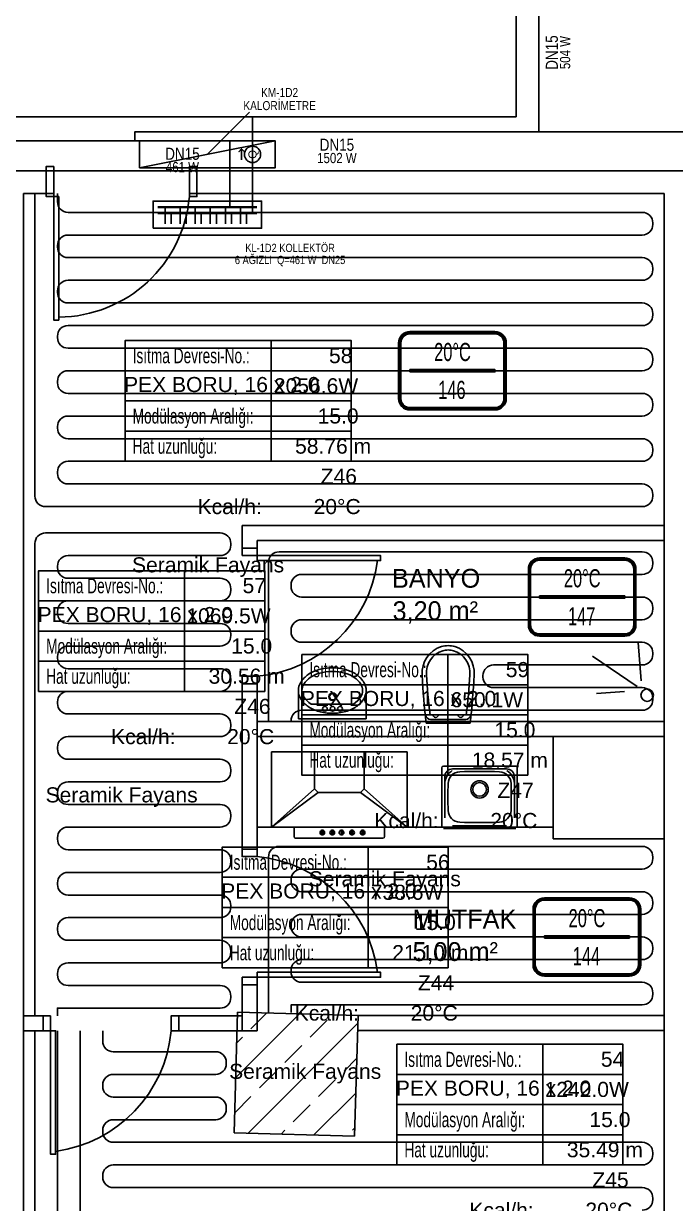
# Model space of a CAD drawing. Header units: centimetres. Extents: x 247996 to 315152, y -468471 to -440326.
# Drawn here: x 285826 to 286259, y -444915 to -444133 of the extents above; entities that cross this region are included whole.
import ezdxf
from ezdxf.enums import TextEntityAlignment as Align

# ---------------------------------------------------------------- set-up
doc = ezdxf.new("R2010")
doc.units = ezdxf.units.CM
doc.linetypes.add('ISITMA DONUS HATTI', pattern=[1.66, 1.57, -0.02, -0.07])
for name, color, linetype in [('SCOTT-MKDU0', 50, 'CONTINUOUS'), ('SCOTT-MTY-ISIKAYBIMAHAL', 2, 'CONTINUOUS'), ('SCOTT-MTY-KALORIMETRE', 6, 'Continuous'), ('SCOTT-MTY-KOLLETÖR', 7, 'CONTINUOUS'), ('SCOTT-MTY-PEX-BORU', 1, 'CONTINUOUS'), ('SCOTT-MTY-RADYATÖR', 2, 'CONTINUOUS'), ('SCOTT-MTY-SAYAC', 3, 'Continuous'), ('SCOTT-MTY-VANA', 1, 'Continuous')]:
    doc.layers.add(name, color=color, linetype=linetype)
for name, color, linetype, lineweight in [('SCOTT-MTY-ISITMA-CAP', 41, 'CONTINUOUS', 30), ('SCOTT-MTY-ISITMA-DONUS-BORU', 30, 'ISITMA DONUS HATTI', 30), ('SCOTT-MTY-ISITMA-GIDIS-BORU', 10, 'CONTINUOUS', 30)]:
    doc.layers.add(name, color=color, linetype=linetype, lineweight=lineweight)
doc.styles.add('MtXpl_Comic_Sans_MS', font='comic.ttf')
doc.styles.add('MTYCAPLT', font='arial.ttf')
doc.styles.add('ROTAS', font='arial.ttf')

# ---------------------------------------------------------------- blocks, each defined once
blk = doc.blocks.new('T-DOLAP')
blk.add_line((-45, -9), (45, 9))
blk.add_lwpolyline([(-45, -9), (45, -9), (45, 9), (-45, 9)], close=True)
blk = doc.blocks.new('T-KALORIMETRE')
for p, q in [((-10, 0), (-6, 0)), ((6, 0), (10, 0))]:
    blk.add_line(p, q)
blk.add_lwpolyline([(-4, 8), (4, 8), (2, 10), (4, 8), (2, 6)])
blk.add_circle((0, 0), 6)
at = {"style": 'ROTAS'}
blk.add_text('Q', height=6, dxfattribs=at).set_placement((0, 0), align=Align.MIDDLE_CENTER)
blk = doc.blocks.new('MTY-RADYATOR MAHAL0')
at = {"layer": 'SCOTT-MTY-ISIKAYBIMAHAL', "color": 2}
for points in [[(-35.71, 18.44), (-35.71, -18.44, 0.414214), (-28.21, -25.94), (28.21, -25.94, 0.414214), (35.71, -18.44), (35.71, 18.44, 0.414214), (28.21, 25.94), (-28.21, 25.94, 0.414214)], [(-34.21, 18.44), (-34.21, -18.44, 0.414214), (-28.21, -24.44), (28.21, -24.44, 0.414214), (34.21, -18.44), (34.21, 18.44, 0.414214), (28.21, 24.44), (-28.21, 24.44, 0.414214)]]:
    blk.add_lwpolyline(points, format="xyb", close=True, dxfattribs=at)
at = {"layer": 'SCOTT-MTY-ISIKAYBIMAHAL', "color": 4}
for points in [[(-35.21, 18.44), (-35.21, -18.44, 0.414214), (-28.21, -25.44), (28.21, -25.44, 0.414214), (35.21, -18.44), (35.21, 18.44, 0.414214), (28.21, 25.44), (-28.21, 25.44, 0.414214)], [(-34.71, 18.44), (-34.71, -18.44, 0.414214), (-28.21, -24.94), (28.21, -24.94, 0.414214), (34.71, -18.44), (34.71, 18.44, 0.414214), (28.21, 24.94), (-28.21, 24.94, 0.414214)]]:
    blk.add_lwpolyline(points, format="xyb", close=True, dxfattribs=at)
at = {"layer": 'SCOTT-MTY-ISIKAYBIMAHAL', "color": 2}
blk.add_lwpolyline([(-28.21, 0.75), (28.21, 0.75), (28.21, -0.75), (-28.21, -0.75)], close=True, dxfattribs=at)
at = {"layer": 'SCOTT-MTY-ISIKAYBIMAHAL', "color": 1, "style": 'MTYCAPLT', "width": 0.65}
for tag, p in [('MAHAL_001', (-14.86, 29.85)), ('NO_001', (-8.34, 6.72))]:
    blk.add_attdef(tag, p, '', height=12, rotation=359.99998, dxfattribs=at)
at = {"layer": 'SCOTT-MTY-ISIKAYBIMAHAL', "color": 4, "style": 'MTYCAPLT', "width": 0.65}
for tag, p in [('DERECE_001', (-22.83, -18.47)), ('ISIKAYBI_001', (-22.73, -41.1))]:
    blk.add_attdef(tag, p, '', height=12, rotation=359.99998, dxfattribs=at)
blk.add_attdef('ALAN', text='', height=12, rotation=359.99998, dxfattribs=at).set_placement((0, -50), align=Align.MIDDLE_CENTER)
blk = doc.blocks.new('MTY-ETIKET')
at = {"layer": 'SCOTT-MTY-RADYATÖR'}
for p, q in [((2.687, 0), (2.687, 8)), ((-7, 6), (8, 6)), ((-7, 4), (8, 4)), ((-7, 2), (8, 2))]:
    blk.add_line(p, q, dxfattribs=at)
blk.add_lwpolyline([(8, 0), (8, 8), (-7, 8), (-7, 0)], close=True, dxfattribs=at)
at = {"layer": 'SCOTT-MTY-RADYATÖR', "style": 'MTYCAPLT', "width": 0.65}
for s, p in [('Isıtma Devresi-No.:', (-6.5, 7)), ('Modülasyon Aralığı:', (-6.5, 3)), ('Hat uzunluğu:', (-6.5, 1))]:
    blk.add_text(s, height=1, rotation=359.99998, dxfattribs=at).set_placement(p, align=Align.MIDDLE_LEFT)
for tag, p in [('NO1_001', (5.8, 6.5)), ('AR_001', (6.25, 2.5)), ('UZ_001', (6.312, 0.509))]:
    blk.add_attdef(tag, p, '', height=1, rotation=359.99998, dxfattribs=at)
at = {"layer": 'SCOTT-MTY-RADYATÖR', "color": 2, "style": 'MTYCAPLT', "width": 0.65}
for tag, p in [('BORU_001', (-7.069, 4.59)), ('YER_001', (2.898, 4.5))]:
    blk.add_attdef(tag, p, '', height=1, dxfattribs=at)

msp = doc.modelspace()

# ---------------------------------------------------------------- linework, layer by layer
at = {"layer": 'SCOTT-MKDU0', "color": 8, "ltscale": 0.03}
for p, q in [((285402.03, -444230.95), (286526.1, -444230.95)), ((285520.41, -444230.95), (285846.1, -444230.95)), ((285936.1, -444230.95), (286526.1, -444230.95)), ((285826.1, -445226.15), (285826.1, -444245.95)), ((285826.1, -444245.95), (285846.1, -444245.95)), ((285826.1, -445226.15), (285826.1, -444245.95)), ((285826.1, -445226.15), (285826.1, -444245.95)), ((285936.1, -444245.95), (286251.1, -444245.95)), ((286251.1, -444245.95), (286141.1, -444245.95)), ((286251.1, -445186.67), (286251.1, -444245.95)), ((286251.1, -444465.95), (286251.1, -444245.95)), ((286251.1, -444355.95), (286251.1, -444245.95)), ((286251.1, -445186.67), (286251.1, -444245.95)), ((285971.1, -444465.95), (286251.1, -444465.95)), ((285971.1, -444485.95), (285971.1, -444465.95)), ((285981.1, -444489.26), (285981.1, -444475.95)), ((285981.1, -444489.26), (285981.1, -444475.95)), ((285981.1, -444475.95), (286251.1, -444475.95)), ((286235.92, -444568.87), (286233.96, -444543.5)), ((286233.13, -444572.76), (286203.56, -444552.56)), ((285971.1, -444685.49), (285971.1, -444565.95)), ((285981.1, -444685.49), (285981.1, -444565.95)), ((285981.1, -444585.95), (285981.1, -444565.95)), ((286008.42, -444575.41), (286008.42, -444594.06)), ((286053.45, -444575.41), (286053.45, -444594.06)), ((286224.71, -444576.01), (286206.34, -444577.43)), ((286016.88, -444584.43), (286044.98, -444584.43)), ((285981.1, -444595.95), (286251.1, -444595.95)), ((286008.42, -444594.06), (286053.45, -444594.06)), ((285981.1, -444605.95), (286251.1, -444605.95)), ((286251.1, -444605.95), (286177.48, -444605.95)), ((286177.48, -444605.95), (286177.48, -444673.64)), ((286251.1, -444673.64), (286251.1, -444605.95)), ((285990.59, -444615.96), (286019.09, -444615.96)), ((285990.59, -444665.96), (285990.59, -444615.96)), ((286080.59, -444615.96), (286052.09, -444615.96)), ((286080.59, -444665.96), (286080.59, -444615.96)), ((286103.65, -444665.97), (286103.65, -444626.55)), ((286104.65, -444625.55), (286152.65, -444625.55)), ((286110.8, -444627.4), (286146.5, -444627.4)), ((286153.65, -444626.55), (286153.65, -444665.97)), ((286105.5, -444659.82), (286105.5, -444632.7)), ((286151.8, -444632.7), (286151.8, -444659.82)), ((286019.09, -444640.46), (285990.59, -444665.96)), ((285990.59, -444665.96), (286021.59, -444642.96)), ((286049.59, -444642.96), (286080.59, -444665.96)), ((286080.59, -444665.96), (286052.09, -444640.46)), ((285981.1, -444665.95), (286177.48, -444665.95)), ((286177.48, -444665.95), (285981.1, -444665.95)), ((286177.48, -444665.95), (285981.1, -444665.95)), ((286080.59, -444665.96), (285990.59, -444665.96)), ((286005.57, -444672.26), (286005.57, -444665.96)), ((286024.04, -444668.01), (286024.04, -444670.59)), ((286024.04, -444668.01), (286024.66, -444668.01)), ((286024.66, -444668.01), (286024.66, -444670.59)), ((286030.62, -444668.01), (286030.62, -444670.59)), ((286030.62, -444668.01), (286031.24, -444668.01)), ((286031.24, -444668.01), (286031.24, -444670.59)), ((286036.77, -444668.01), (286036.77, -444670.59)), ((286036.77, -444668.01), (286037.39, -444668.01)), ((286037.39, -444668.01), (286037.39, -444670.59)), ((286043.77, -444668.01), (286043.77, -444670.59)), ((286043.77, -444668.01), (286044.38, -444668.01)), ((286044.38, -444668.01), (286044.38, -444670.59)), ((286050.76, -444668.01), (286050.76, -444670.59)), ((286050.76, -444668.01), (286051.38, -444668.01)), ((286051.38, -444668.01), (286051.38, -444670.59)), ((286065.57, -444665.96), (286065.57, -444672.26)), ((286152.65, -444666.97), (286104.65, -444666.97)), ((286146.5, -444665.12), (286110.8, -444665.12)), ((286064.57, -444673.26), (286006.57, -444673.26)), ((286024.04, -444670.59), (286024.04, -444671.1)), ((286024.66, -444671.1), (286024.04, -444671.1)), ((286024.66, -444670.59), (286024.66, -444671.1)), ((286030.62, -444670.59), (286030.62, -444671.1)), ((286031.24, -444671.1), (286030.62, -444671.1)), ((286031.24, -444670.59), (286031.24, -444671.1)), ((286036.77, -444670.59), (286036.77, -444671.1)), ((286036.77, -444671.1), (286037.39, -444671.1)), ((286037.39, -444670.59), (286037.39, -444671.1)), ((286043.77, -444670.59), (286043.77, -444671.09)), ((286043.77, -444671.1), (286044.38, -444671.1)), ((286044.38, -444670.59), (286044.38, -444671.1)), ((286050.76, -444670.59), (286050.76, -444671.09)), ((286050.76, -444671.1), (286051.38, -444671.1)), ((286051.38, -444670.59), (286051.38, -444671.1)), ((286177.48, -444673.64), (286251.1, -444673.64)), ((285981.1, -444800.95), (285981.1, -444762.17)), ((285971.1, -444800.95), (285971.1, -444765.49)), ((285826.1, -444790.95), (285844.06, -444790.95)), ((285924.06, -444790.95), (285971.1, -444790.95)), ((285968.07, -444788.53), (285965.78, -444868.5)), ((285966.82, -444832.16), (286009.27, -444789.71)), ((286048.04, -444790.83), (285968.07, -444788.53)), ((285976.97, -444799.56), (285987.45, -444789.09)), ((286016.26, -444805.17), (286027.49, -444793.95)), ((286045.75, -444870.79), (286048.04, -444790.83)), ((286048.04, -444790.83), (286251.1, -444790.83)), ((285826.1, -444800.95), (285847.37, -444800.95)), ((285924.06, -444800.95), (285981.1, -444800.95)), ((285975.12, -444868.77), (286047.89, -444795.99)), ((286048.04, -444800.83), (286251.1, -444800.83)), ((285967.49, -444809.05), (285971.36, -444805.17)), ((285999.42, -444822.01), (286010.65, -444810.79)), ((286038.71, -444827.62), (286047.23, -444819.11)), ((285982.59, -444838.85), (285993.81, -444827.62)), ((286021.87, -444844.46), (286033.1, -444833.24)), ((285966.16, -444855.27), (285976.97, -444844.46)), ((286018.77, -444870.02), (286046.57, -444842.22)), ((286005.04, -444861.3), (286016.26, -444850.08)), ((285965.78, -444868.5), (286045.75, -444870.79)), ((285996.94, -444869.39), (285999.42, -444866.91)), ((286044.32, -444866.91), (286045.91, -444865.33))]:
    msp.add_line(p, q, dxfattribs=at)
for points in [[(285846.1, -444227.95), (285841.1, -444227.95), (285841.1, -444247.95), (285846.1, -444247.95), (285846.1, -444227.95)], [(285846.1, -444227.95), (285841.1, -444227.95), (285841.1, -444247.95), (285846.1, -444247.95), (285846.1, -444227.95)], [(285846.1, -444227.95), (285841.1, -444227.95), (285841.1, -444247.95), (285846.1, -444247.95), (285846.1, -444227.95)], [(285941.1, -444227.95), (285936.1, -444227.95), (285936.1, -444247.95), (285941.1, -444247.95), (285941.1, -444227.95)], [(285941.1, -444227.95), (285936.1, -444227.95), (285936.1, -444247.95), (285941.1, -444247.95), (285941.1, -444227.95)], [(285941.1, -444227.95), (285936.1, -444227.95), (285936.1, -444247.95), (285941.1, -444247.95), (285941.1, -444227.95)], [(285971.1, -444485.95), (285971.1, -444480.95), (285981.1, -444480.95), (285981.1, -444485.95), (285971.1, -444485.95)], [(285971.1, -444570.95), (285971.1, -444565.95), (285981.1, -444565.95), (285981.1, -444570.95), (285971.1, -444570.95)], [(285971.1, -444680.49), (285971.1, -444685.49), (285981.1, -444685.49), (285981.1, -444680.49), (285971.1, -444680.49)], [(285971.1, -444765.49), (285971.1, -444770.49), (285981.1, -444770.49), (285981.1, -444765.49), (285971.1, -444765.49)], [(285844.06, -444790.95), (285839.06, -444790.95), (285839.06, -444800.95), (285844.06, -444800.95), (285844.06, -444790.95)], [(285929.06, -444790.95), (285924.06, -444790.95), (285924.06, -444800.95), (285929.06, -444800.95), (285929.06, -444790.95)]]:
    msp.add_lwpolyline(points, dxfattribs=at)
for points in [[(285846.1, -444247.95), (285849.41, -444247.95), (285849.41, -444329.82), (285846.1, -444329.82)], [(285846.1, -444247.95), (285849.41, -444247.95), (285849.41, -444329.82), (285846.1, -444329.82)], [(285846.1, -444247.95), (285849.41, -444247.95), (285849.41, -444329.82), (285846.1, -444329.82)], [(285981.1, -444485.95), (285981.1, -444489.26), (286062.97, -444489.26), (286062.97, -444485.95)], [(285981.1, -444765.49), (285981.1, -444762.17), (286062.97, -444762.17), (286062.97, -444765.49)], [(285844.06, -444800.95), (285847.37, -444800.95), (285847.37, -444882.82), (285844.06, -444882.82)]]:
    msp.add_lwpolyline(points, close=True, dxfattribs=at)
for points in [[(286093.22, -444596.99, -0.01664), (286090.6, -444565.15, -0.351622), (286103.39, -444546.24, -0.068714), (286107.81, -444545.63, -0.068714), (286112.23, -444546.24, -0.351622), (286125.02, -444565.15, -0.01664), (286122.4, -444596.99)], [(286095.79, -444591.42, -0.016866), (286093.48, -444564.96, -0.351778), (286104.2, -444549, -0.068022), (286107.81, -444548.51, -0.068022), (286111.42, -444549, -0.351778), (286122.14, -444564.96, -0.016866), (286119.83, -444591.42)]]:
    msp.add_lwpolyline(points, format="xyb", close=True, dxfattribs=at)
msp.add_lwpolyline([(286122.68, -444591.54, -0.389191), (286119.33, -444594.61), (286107.81, -444594.61), (286096.29, -444594.61, -0.389191), (286092.94, -444591.54, -0.389191)], format="xyb", dxfattribs=at)
for centre, radius in [((286239.83, -444578.52, 51), 4.14), ((286031.18, -444579.52), 2.52), ((286031.18, -444579.52), 2.12), ((286026.08, -444587.46), 1.56), ((286031.13, -444587.46), 1.56), ((286036.05, -444587.46), 1.56)]:
    msp.add_circle(centre, radius, dxfattribs=at)
for centre, radius, start, end in [((285848.85, -444240.29), 87.59, 270.36866, 354.98091), ((285848.85, -444240.29), 87.59, 270.36866, 354.98091), ((285848.85, -444240.29), 87.59, 270.36866, 354.98091), ((285972.87, -444477.38), 88.95, 275.30809, 352.32526), ((286024.59, -444579.02), 17.19, 123.83466, 148.28659), ((286024.59, -444579.02), 14.8, 123.83466, 148.28659), ((286028.42, -444584.74), 24.08, 105.51757, 123.83466), ((286028.42, -444584.74), 21.68, 105.51757, 123.83466), ((286030.93, -444593.79), 33.47, 90, 105.51757), ((286030.93, -444593.79), 31.07, 90, 105.51757), ((286030.93, -444593.79), 33.47, 74.48243, 90), ((286030.93, -444593.79), 31.07, 74.48243, 90), ((286033.45, -444584.74), 21.68, 56.16534, 74.48243), ((286033.45, -444584.74), 24.08, 56.16534, 74.48243), ((286037.28, -444579.02), 14.8, 31.71341, 56.16534), ((286037.28, -444579.02), 17.19, 31.71341, 56.16534), ((286018.75, -444575.41), 10.33, 148.28659, 180), ((286018.75, -444575.41), 7.93, 148.28659, 180), ((286043.12, -444575.41), 7.93, 0, 31.71341), ((286043.12, -444575.41), 10.33, 0, 31.71341), ((286018.75, -444575.41), 10.33, 180, 211.71341), ((286024.59, -444571.8), 17.19, 211.71341, 236.16534), ((286018.75, -444575.41), 7.93, 180, 211.71341), ((286024.59, -444571.8), 14.8, 211.71341, 238.62326), ((286037.28, -444571.8), 14.8, 301.37674, 328.28659), ((286037.28, -444571.8), 17.19, 303.83466, 328.28659), ((286043.12, -444575.41), 7.93, 328.28659, 0), ((286043.12, -444575.41), 10.33, 328.28659, 0), ((286028.42, -444566.08), 24.08, 236.16534, 254.48243), ((286030.93, -444557.03), 33.47, 254.48243, 270), ((286030.93, -444557.03), 33.47, 270, 285.51757), ((286033.45, -444566.08), 24.08, 285.51757, 303.83466), ((286099.5, -444591.42), 1.78, 180, 0), ((286116.11, -444591.42), 1.78, 180, 0), ((286024.32, -444669.57), 1.54, 100.57538, 259.46205), ((286024.32, -444669.57), 1.54, 282.6235, 77.37669), ((286030.9, -444669.57), 1.54, 100.57538, 259.46205), ((286030.9, -444669.57), 1.54, 282.6235, 77.37669), ((286037.05, -444669.57), 1.54, 100.57538, 259.46205), ((286037.05, -444669.57), 1.54, 282.6235, 77.37669), ((286044.05, -444669.57), 1.54, 100.57538, 259.46205), ((286044.05, -444669.57), 1.54, 282.6235, 77.37669), ((286051.04, -444669.57), 1.54, 100.57538, 259.46205), ((286051.04, -444669.57), 1.54, 282.6235, 77.37669), ((286006.57, -444672.26), 1, 180, 270), ((286064.57, -444672.26), 1, 270, 0), ((285972.87, -444774.05), 88.95, 7.67474, 84.69191), ((285835.49, -444792.72), 88.95, 277.67474, 354.69191)]:
    msp.add_arc(centre, radius, start, end, dxfattribs=at)
at = {"layer": 'SCOTT-MKDU0', "color": 8, "ltscale": 0.03, "extrusion": (0, 0, -1)}
for centre, major_axis, start_param, end_param in [((286104.65, -444626.55), (0.707, 0.707), 3.926991, 5.497787), ((286110.8, -444632.7), (-3.75, 3.75), 5.497787, 7.068583), ((286115.65, -444637.22), (-7.14, 7.14), 5.524757, 6.541187), ((286115.77, -444637.23), (-5.66, 5.66), 5.524757, 7.028844), ((286128.65, -444961.22), (332.25, 0), 4.67265, 4.752129), ((286141.53, -444637.23), (-5.66, 5.66), 0.825137, 2.329224), ((286146.5, -444632.7), (3.75, 3.75), -0.785398, 0.785398), ((286141.65, -444637.22), (7.14, 7.14), -0.258001, 0.758428), ((286152.65, -444626.55), (0.707, 0.707), -0.785398, 0.785398), ((286439.9, -444645.97), (-234.94, 234.94), 5.470817, 5.524757), ((286128.65, -444640.97), (-4.07, 4.07), 3.926991, 10.210176), ((286128.65, -444640.97), (-3.18, 3.18), 3.926991, 10.210176), ((285817.4, -444645.97), (234.94, 234.94), 0.758428, 0.812368), ((286115.77, -444654.72), (5.66, 5.66), 2.395934, 3.900021), ((286141.53, -444654.72), (5.66, 5.66), 0.812368, 2.316455), ((286128.65, -444330.72), (332.25, 0), 1.531058, 1.610536)]:
    msp.add_ellipse(centre, major_axis=major_axis, ratio=1, start_param=start_param, end_param=end_param, dxfattribs=at)
at = {"layer": 'SCOTT-MKDU0', "color": 8, "ltscale": 0.03, "invisible_edges": 1}
for points in [[(286052.09, -444640.46), (286019.09, -444640.46), (286019.09, -444615.96), (286052.09, -444615.96)], [(286019.09, -444640.46), (286052.09, -444640.46), (286049.59, -444642.96), (286021.59, -444642.96)]]:
    msp.add_3dface(points, dxfattribs=at)
at = {"layer": 'SCOTT-MTY-ISITMA-DONUS-BORU'}
for points in [[(285978, -444195), (286153, -444195), (286153, -444105)], [(285560, -444195), (285978, -444195)], [(285978, -444195), (285978, -444211)], [(285978, -444211), (285978, -444229)], [(285978, -444229), (285978, -444259)], [(285924, -444266), (285924, -444259)], [(285934, -444266), (285934, -444259)], [(285944, -444266), (285944, -444259)], [(285954, -444266), (285954, -444259)], [(285964, -444266), (285964, -444259)], [(285974, -444266), (285974, -444259)]]:
    msp.add_lwpolyline(points, dxfattribs=at)
at = {"layer": 'SCOTT-MTY-ISITMA-DONUS-BORU', "const_width": 1.6}
msp.add_lwpolyline([(285915, -444259), (285981, -444259)], dxfattribs=at)
at = {"layer": 'SCOTT-MTY-ISITMA-GIDIS-BORU'}
for points in [[(286168, -444205), (286168, -444100)], [(285900, -444211), (285900, -444205), (286168, -444205)], [(286168, -444205), (286440, -444205)], [(285575, -444211), (285900, -444211)], [(285900, -444211), (285963, -444211)], [(285963, -444211), (285963, -444229)], [(285963, -444229), (285963, -444255)], [(285920, -444266), (285920, -444255)], [(285930, -444266), (285930, -444255)], [(285940, -444266), (285940, -444255)], [(285950, -444266), (285950, -444255)], [(285960, -444266), (285960, -444255)], [(285970, -444266), (285970, -444255)]]:
    msp.add_lwpolyline(points, dxfattribs=at)
at = {"layer": 'SCOTT-MTY-ISITMA-GIDIS-BORU', "const_width": 1.6}
msp.add_lwpolyline([(285915, -444255), (285981, -444255)], dxfattribs=at)
at = {"layer": 'SCOTT-MTY-KALORIMETRE'}
msp.add_line((285948, -444220), (285976, -444192), dxfattribs=at)
at = {"layer": 'SCOTT-MTY-KOLLETÖR'}
msp.add_lwpolyline([(285912, -444269), (285984, -444269), (285984, -444251), (285912, -444251)], close=True, dxfattribs=at)
at = {"layer": 'SCOTT-MTY-PEX-BORU'}
for points in [[(285833.6, -444245.95), (285833.6, -444446.45, 0.414214), (285840.6, -444453.45), (286236.6, -444453.45, 0.414214), (286243.6, -444446.45), (286243.6, -444445.45, 0.414214), (286236.6, -444438.45), (285855.6, -444438.45, -0.414214), (285848.6, -444431.45), (285848.6, -444430.45, -0.414214), (285855.6, -444423.45), (286236.6, -444423.45, 0.414214), (286243.6, -444416.45), (286243.6, -444415.45, 0.414214), (286236.6, -444408.45), (285855.6, -444408.45, -0.414214), (285848.6, -444401.45), (285848.6, -444400.45, -0.414214), (285855.6, -444393.45), (286236.6, -444393.45, 0.414214), (286243.6, -444386.45), (286243.6, -444385.45, 0.414214), (286236.6, -444378.45), (285855.6, -444378.45, -0.414214), (285848.6, -444371.45), (285848.6, -444370.45, -0.414214), (285855.6, -444363.45), (286236.6, -444363.45, 0.414214), (286243.6, -444356.45), (286243.6, -444355.45, 0.414214), (286236.6, -444348.45), (285855.6, -444348.45, -0.414214), (285848.6, -444341.45), (285848.6, -444340.45, -0.414214), (285855.6, -444333.45), (286236.6, -444333.45, 0.414214), (286243.6, -444326.45), (286243.6, -444325.45, 0.414214), (286236.6, -444318.45), (285855.6, -444318.45, -0.414214), (285848.6, -444311.45), (285848.6, -444310.45, -0.414214), (285855.6, -444303.45), (286236.6, -444303.45, 0.414214), (286243.6, -444296.45), (286243.6, -444295.45, 0.414214), (286236.6, -444288.45), (285855.6, -444288.45, -0.414214), (285848.6, -444281.45), (285848.6, -444280.45, -0.414214), (285855.6, -444273.45), (286236.6, -444273.45, 0.414214), (286243.6, -444266.45), (286243.6, -444265.45, 0.414214), (286236.6, -444258.45), (285855.6, -444258.45, -0.414214), (285848.6, -444251.45), (285848.6, -444245.95)], [(285833.6, -444790.95), (285833.6, -444477.95, -0.414214), (285840.6, -444470.95), (285956.6, -444470.95, -0.414214), (285963.6, -444477.95), (285963.6, -444478.95, -0.414214), (285956.6, -444485.95), (285855.6, -444485.95, 0.414214), (285848.6, -444492.95), (285848.6, -444493.95, 0.414214), (285855.6, -444500.95), (285956.6, -444500.95, -0.414214), (285963.6, -444507.95), (285963.6, -444508.95, -0.414214), (285956.6, -444515.95), (285855.6, -444515.95, 0.414214), (285848.6, -444522.95), (285848.6, -444523.95, 0.414214), (285855.6, -444530.95), (285956.6, -444530.95, -0.414214), (285963.6, -444537.95), (285963.6, -444538.95, -0.414214), (285956.6, -444545.95), (285855.6, -444545.95, 0.414214), (285848.6, -444552.95), (285848.6, -444553.95, 0.414214), (285855.6, -444560.95), (285956.6, -444560.95, -0.414214), (285963.6, -444567.95), (285963.6, -444568.95, -0.414214), (285956.6, -444575.95), (285855.6, -444575.95, 0.414214), (285848.6, -444582.95), (285848.6, -444583.95, 0.414214), (285855.6, -444590.95), (285956.6, -444590.95, -0.414214), (285963.6, -444597.95), (285963.6, -444598.95, -0.414214), (285956.6, -444605.95), (285855.6, -444605.95, 0.414214), (285848.6, -444612.95), (285848.6, -444613.95, 0.414214), (285855.6, -444620.95), (285956.6, -444620.95, -0.414214), (285963.6, -444627.95), (285963.6, -444628.95, -0.414214), (285956.6, -444635.95), (285855.6, -444635.95, 0.414214), (285848.6, -444642.95), (285848.6, -444643.95, 0.414214), (285855.6, -444650.95), (285956.6, -444650.95, -0.414214), (285963.6, -444657.95), (285963.6, -444658.95, -0.414214), (285956.6, -444665.95), (285855.6, -444665.95, 0.414214), (285848.6, -444672.95), (285848.6, -444673.95, 0.414214), (285855.6, -444680.95), (285956.6, -444680.95, -0.414214), (285963.6, -444687.95), (285963.6, -444688.95, -0.414214), (285956.6, -444695.95), (285855.6, -444695.95, 0.414214), (285848.6, -444702.95), (285848.6, -444703.95, 0.414214), (285855.6, -444710.95), (285956.6, -444710.95, -0.414214), (285963.6, -444717.95), (285963.6, -444718.95, -0.414214), (285956.6, -444725.95), (285855.6, -444725.95, 0.414214), (285848.6, -444732.95), (285848.6, -444733.95, 0.414214), (285855.6, -444740.95), (285956.6, -444740.95, -0.414214), (285963.6, -444747.95), (285963.6, -444748.95, -0.414214), (285956.6, -444755.95), (285855.6, -444755.95, 0.414214), (285848.6, -444762.95), (285848.6, -444763.95, 0.414214), (285855.6, -444770.95), (285956.6, -444770.95, -0.414214), (285963.6, -444777.95), (285963.6, -444778.95, -0.414214), (285956.6, -444785.95), (285848.6, -444785.95), (285848.6, -444790.95)], [(285988.6, -444595.95), (285988.6, -444490.45, -0.414214), (285995.6, -444483.45), (286236.6, -444483.45, -0.414214), (286243.6, -444490.45), (286243.6, -444491.45, -0.414214), (286236.6, -444498.45), (286010.6, -444498.45, 0.414214), (286003.6, -444505.45), (286003.6, -444506.45, 0.414214), (286010.6, -444513.45), (286236.6, -444513.45, -0.414214), (286243.6, -444520.45), (286243.6, -444521.45, -0.414214), (286236.6, -444528.45), (286010.6, -444528.45, 0.414214), (286003.6, -444535.45), (286003.6, -444536.45, 0.414214), (286010.6, -444543.45), (286236.6, -444543.45, -0.414214), (286243.6, -444550.45), (286243.6, -444551.45, -0.414214), (286236.6, -444558.45), (286137.89, -444558.45, 0.414214), (286130.89, -444565.45), (286130.89, -444566.45, 0.414214), (286137.89, -444573.45), (286236.6, -444573.45, -0.414214), (286243.6, -444580.45), (286243.6, -444581.45, -0.414214), (286236.6, -444588.45), (286010.6, -444588.45, 0.414214), (286003.6, -444595.45), (286003.6, -444595.95)], [(285988.6, -444788.91), (285988.6, -444685.77, -0.414214), (285995.6, -444678.77), (286236.6, -444678.77, -0.414214), (286243.6, -444685.77), (286243.6, -444686.77, -0.414214), (286236.6, -444693.77), (286010.6, -444693.77, 0.414214), (286003.6, -444700.77), (286003.6, -444701.77, 0.414214), (286010.6, -444708.77), (286236.6, -444708.77, -0.414214), (286243.6, -444715.77), (286243.6, -444716.77, -0.414214), (286236.6, -444723.77), (286010.6, -444723.77, 0.414214), (286003.6, -444730.77), (286003.6, -444731.77, 0.414214), (286010.6, -444738.77), (286236.6, -444738.77, -0.414214), (286243.6, -444745.77), (286243.6, -444746.77, -0.414214), (286236.6, -444753.77), (286010.6, -444753.77, 0.414214), (286003.6, -444760.77), (286003.6, -444761.77, 0.414214), (286010.6, -444768.77), (286236.6, -444768.77, -0.414214), (286243.6, -444775.77), (286243.6, -444776.77, -0.414214), (286236.6, -444783.77), (286003.6, -444783.77), (286003.6, -444788.91)], [(285833.6, -444800.95), (285833.6, -445165.74, 0.414214)], [(285863.6, -444800.95), (285863.6, -444972.88, 0.414214)], [(286236.6, -444919.88, 0.414214), (286243.6, -444912.88), (286243.6, -444911.88, 0.414214), (286236.6, -444904.88), (285885.6, -444904.88, -0.414214), (285878.6, -444897.88), (285878.6, -444896.88, -0.414214), (285885.6, -444889.88), (286236.6, -444889.88, 0.414214), (286243.6, -444882.88), (286243.6, -444881.88, 0.414214), (286236.6, -444874.88), (285885.6, -444874.88, -0.414214), (285878.6, -444867.88), (285878.6, -444866.88, -0.414214), (285885.6, -444859.88), (285953.57, -444859.88, 0.414214), (285960.57, -444852.88), (285960.57, -444851.88, 0.414214), (285953.57, -444844.88), (285885.6, -444844.88, -0.414214), (285878.6, -444837.88), (285878.6, -444836.88, -0.414214), (285885.6, -444829.88), (285953.57, -444829.88, 0.414214), (285960.57, -444822.88), (285960.57, -444821.88, 0.414214), (285953.57, -444814.88), (285885.6, -444814.88, -0.414214), (285878.6, -444807.88), (285878.6, -444800.95)]]:
    msp.add_lwpolyline(points, format="xyb", dxfattribs=at)
msp.add_lwpolyline([(285848.6, -445000.74), (285848.6, -444800.95)], dxfattribs=at)

# ---------------------------------------------------------------- block references
at = {"layer": 'SCOTT-MTY-KALORIMETRE', "xscale": 0.9, "yscale": 0.9, "rotation": 90}
msp.add_blockref('T-KALORIMETRE', (285978, -444220), dxfattribs=at)
at = {"layer": 'SCOTT-MTY-SAYAC'}
msp.add_blockref('T-DOLAP', (285948, -444220), dxfattribs=at)
at = {"layer": 'SCOTT-MTY-VANA'}
ref = msp.add_blockref('MTY-RADYATOR MAHAL0', (286110.64, -444363.45), dxfattribs=dict(at, xscale=-1, rotation=180))
ref.add_attrib('DERECE_001', '20%%DC', (286098.53, -444356.98), dxfattribs={"layer": 'SCOTT-MTY-ISIKAYBIMAHAL', "color": 4, "height": 12, "rotation": 0.00002, "style": 'MTYCAPLT', "width": 0.65})
ref.add_attrib('NO_001', '146', (286101.21, -444382.09), dxfattribs={"layer": 'SCOTT-MTY-ISIKAYBIMAHAL', "color": 1, "height": 12, "rotation": 0.00002, "style": 'MTYCAPLT', "width": 0.65})
ref = msp.add_blockref('MTY-ETIKET', (285963.47, -444423.45), dxfattribs=dict(at, xscale=10, yscale=10))
ref.add_attrib('UZ_001', '58.76 m', (286006.24, -444418.39), dxfattribs={"layer": 'SCOTT-MTY-RADYATÖR', "height": 10, "rotation": 359.99998, "style": 'MTYCAPLT'})
ref.add_attrib('AR_001', '15.0', (286021.23, -444398.39), dxfattribs={"layer": 'SCOTT-MTY-RADYATÖR', "height": 10, "rotation": 359.99998, "style": 'MTYCAPLT'})
ref.add_attrib('NO1_001', '58', (286028.77, -444358.39), dxfattribs={"layer": 'SCOTT-MTY-RADYATÖR', "height": 10, "rotation": 359.99998, "style": 'MTYCAPLT'})
ref.add_attrib('BORU_001', 'PEX BORU, 16 x 2.0', (285892.77, -444377.55), dxfattribs={"layer": 'SCOTT-MTY-RADYATÖR', "height": 10, "style": 'MTYCAPLT'})
ref.add_attrib('NO_001', 'Z46', (286023.24, -444438.39), dxfattribs={"layer": 'SCOTT-MTY-RADYATÖR', "height": 10, "style": 'MTYCAPLT'})
ref.add_attrib('DERECE_001', '20%%DC', (286018.54, -444458.45), dxfattribs={"layer": 'SCOTT-MTY-RADYATÖR', "height": 10, "style": 'MTYCAPLT'})
ref.add_attrib('KCAL/H:_001', 'Kcal/h:', (285941.54, -444458.45), dxfattribs={"layer": 'SCOTT-MTY-RADYATÖR', "height": 10, "style": 'MTYCAPLT'})
ref.add_attrib('MALZEMECINSI_001', 'Seramik Fayans', (285898.06, -444497.07), dxfattribs={"layer": 'SCOTT-MTY-RADYATÖR', "height": 10, "style": 'MTYCAPLT'})
ref.add_attrib('YER_001', '2056.6W', (285992.2, -444378.39), dxfattribs={"layer": 'SCOTT-MTY-RADYATÖR', "height": 10, "style": 'MTYCAPLT'})
ref = msp.add_blockref('MTY-RADYATOR MAHAL0', (286196.72, -444513.45), dxfattribs=dict(at, xscale=-1, rotation=180))
ref.add_attrib('DERECE_001', '20%%DC', (286184.6, -444506.98), dxfattribs={"layer": 'SCOTT-MTY-ISIKAYBIMAHAL', "color": 4, "height": 12, "rotation": 0.00002, "style": 'MTYCAPLT', "width": 0.65})
ref.add_attrib('NO_001', '147', (286187.28, -444532.2), dxfattribs={"layer": 'SCOTT-MTY-ISIKAYBIMAHAL', "color": 1, "height": 12, "rotation": 0.00002, "style": 'MTYCAPLT', "width": 0.65})
ref = msp.add_blockref('MTY-ETIKET', (285906.1, -444575.95), dxfattribs=dict(at, xscale=10, yscale=10))
ref.add_attrib('UZ_001', '30.56 m', (285948.88, -444570.88), dxfattribs={"layer": 'SCOTT-MTY-RADYATÖR', "height": 10, "rotation": 359.99998, "style": 'MTYCAPLT'})
ref.add_attrib('AR_001', '15.0', (285963.86, -444550.89), dxfattribs={"layer": 'SCOTT-MTY-RADYATÖR', "height": 10, "rotation": 359.99998, "style": 'MTYCAPLT'})
ref.add_attrib('NO1_001', '57', (285971.41, -444510.86), dxfattribs={"layer": 'SCOTT-MTY-RADYATÖR', "height": 10, "rotation": 359.99998, "style": 'MTYCAPLT'})
ref.add_attrib('BORU_001', 'PEX BORU, 16 x 2.0', (285835.41, -444530.05), dxfattribs={"layer": 'SCOTT-MTY-RADYATÖR', "height": 10, "style": 'MTYCAPLT'})
ref.add_attrib('NO_001', 'Z46', (285965.87, -444590.89), dxfattribs={"layer": 'SCOTT-MTY-RADYATÖR', "height": 10, "style": 'MTYCAPLT'})
ref.add_attrib('DERECE_001', '20%%DC', (285961.17, -444610.95), dxfattribs={"layer": 'SCOTT-MTY-RADYATÖR', "height": 10, "style": 'MTYCAPLT'})
ref.add_attrib('KCAL/H:_001', 'Kcal/h:', (285884.17, -444610.95), dxfattribs={"layer": 'SCOTT-MTY-RADYATÖR', "height": 10, "style": 'MTYCAPLT'})
ref.add_attrib('MALZEMECINSI_001', 'Seramik Fayans', (285840.69, -444649.57), dxfattribs={"layer": 'SCOTT-MTY-RADYATÖR', "height": 10, "style": 'MTYCAPLT'})
ref.add_attrib('YER_001', '1069.5W', (285934.11, -444530.89), dxfattribs={"layer": 'SCOTT-MTY-RADYATÖR', "height": 10, "style": 'MTYCAPLT'})
ref = msp.add_blockref('MTY-ETIKET', (286080.73, -444631.57), dxfattribs=dict(at, xscale=10, yscale=10))
ref.add_attrib('UZ_001', '18.57 m', (286123.51, -444626.51), dxfattribs={"layer": 'SCOTT-MTY-RADYATÖR', "height": 10, "rotation": 359.99998, "style": 'MTYCAPLT'})
ref.add_attrib('AR_001', '15.0', (286138.5, -444606.51), dxfattribs={"layer": 'SCOTT-MTY-RADYATÖR', "height": 10, "rotation": 359.99998, "style": 'MTYCAPLT'})
ref.add_attrib('NO1_001', '59', (286146.03, -444566.51), dxfattribs={"layer": 'SCOTT-MTY-RADYATÖR', "height": 10, "rotation": 359.99998, "style": 'MTYCAPLT'})
ref.add_attrib('BORU_001', 'PEX BORU, 16 x 2.0', (286010.04, -444585.67), dxfattribs={"layer": 'SCOTT-MTY-RADYATÖR', "height": 10, "style": 'MTYCAPLT'})
ref.add_attrib('NO_001', 'Z47', (286140.5, -444646.57), dxfattribs={"layer": 'SCOTT-MTY-RADYATÖR', "height": 10, "style": 'MTYCAPLT'})
ref.add_attrib('DERECE_001', '20%%DC', (286135.8, -444666.57), dxfattribs={"layer": 'SCOTT-MTY-RADYATÖR', "height": 10, "style": 'MTYCAPLT'})
ref.add_attrib('KCAL/H:_001', 'Kcal/h:', (286058.81, -444666.57), dxfattribs={"layer": 'SCOTT-MTY-RADYATÖR', "height": 10, "style": 'MTYCAPLT'})
ref.add_attrib('MALZEMECINSI_001', 'Seramik Fayans', (286015.33, -444705.19), dxfattribs={"layer": 'SCOTT-MTY-RADYATÖR', "height": 10, "style": 'MTYCAPLT'})
ref.add_attrib('YER_001', '650.1W', (286109.4, -444586.51), dxfattribs={"layer": 'SCOTT-MTY-RADYATÖR', "height": 10, "style": 'MTYCAPLT'})
ref = msp.add_blockref('MTY-ETIKET', (286027.91, -444759.21), dxfattribs=dict(at, xscale=10, yscale=10))
ref.add_attrib('UZ_001', '21.10 m', (286070.69, -444754.15), dxfattribs={"layer": 'SCOTT-MTY-RADYATÖR', "height": 10, "rotation": 359.99998, "style": 'MTYCAPLT'})
ref.add_attrib('AR_001', '15.0', (286085.67, -444734.15), dxfattribs={"layer": 'SCOTT-MTY-RADYATÖR', "height": 10, "rotation": 359.99998, "style": 'MTYCAPLT'})
ref.add_attrib('NO1_001', '56', (286093.23, -444694.15), dxfattribs={"layer": 'SCOTT-MTY-RADYATÖR', "height": 10, "rotation": 359.99998, "style": 'MTYCAPLT'})
ref.add_attrib('BORU_001', 'PEX BORU, 16 x 2.0', (285957.22, -444713.31), dxfattribs={"layer": 'SCOTT-MTY-RADYATÖR', "height": 10, "style": 'MTYCAPLT'})
ref.add_attrib('NO_001', 'Z44', (286087.7, -444774.21), dxfattribs={"layer": 'SCOTT-MTY-RADYATÖR', "height": 10, "style": 'MTYCAPLT'})
ref.add_attrib('DERECE_001', '20%%DC', (286082.98, -444794.21), dxfattribs={"layer": 'SCOTT-MTY-RADYATÖR', "height": 10, "style": 'MTYCAPLT'})
ref.add_attrib('KCAL/H:_001', 'Kcal/h:', (286005.99, -444794.21), dxfattribs={"layer": 'SCOTT-MTY-RADYATÖR', "height": 10, "style": 'MTYCAPLT'})
ref.add_attrib('MALZEMECINSI_001', 'Seramik Fayans', (285962.5, -444832.83), dxfattribs={"layer": 'SCOTT-MTY-RADYATÖR', "height": 10, "style": 'MTYCAPLT'})
ref.add_attrib('YER_001', '738.6W', (286056.48, -444714.14), dxfattribs={"layer": 'SCOTT-MTY-RADYATÖR', "height": 10, "style": 'MTYCAPLT'})
ref = msp.add_blockref('MTY-RADYATOR MAHAL0', (286199.85, -444738.77), dxfattribs=dict(at, xscale=-1, rotation=180))
ref.add_attrib('DERECE_001', '20%%DC', (286187.74, -444732.3), dxfattribs={"layer": 'SCOTT-MTY-ISIKAYBIMAHAL', "color": 4, "height": 12, "rotation": 0.00002, "style": 'MTYCAPLT', "width": 0.65})
ref.add_attrib('NO_001', '144', (286190.43, -444757.52), dxfattribs={"layer": 'SCOTT-MTY-ISIKAYBIMAHAL', "color": 1, "height": 12, "rotation": 0.00002, "style": 'MTYCAPLT', "width": 0.65})
ref = msp.add_blockref('MTY-ETIKET', (286143.78, -444889.88), dxfattribs=dict(at, xscale=10, yscale=10))
ref.add_attrib('UZ_001', '35.49 m', (286186.55, -444884.81), dxfattribs={"layer": 'SCOTT-MTY-RADYATÖR', "height": 10, "rotation": 359.99998, "style": 'MTYCAPLT'})
ref.add_attrib('AR_001', '15.0', (286201.54, -444864.82), dxfattribs={"layer": 'SCOTT-MTY-RADYATÖR', "height": 10, "rotation": 359.99998, "style": 'MTYCAPLT'})
ref.add_attrib('NO1_001', '54', (286209.12, -444824.79), dxfattribs={"layer": 'SCOTT-MTY-RADYATÖR', "height": 10, "rotation": 359.99998, "style": 'MTYCAPLT'})
ref.add_attrib('BORU_001', 'PEX BORU, 16 x 2.0', (286073.09, -444843.98), dxfattribs={"layer": 'SCOTT-MTY-RADYATÖR', "height": 10, "style": 'MTYCAPLT'})
ref.add_attrib('NO_001', 'Z45', (286203.5, -444904.79), dxfattribs={"layer": 'SCOTT-MTY-RADYATÖR', "height": 10, "style": 'MTYCAPLT'})
ref.add_attrib('DERECE_001', '20%%DC', (286198.85, -444924.88), dxfattribs={"layer": 'SCOTT-MTY-RADYATÖR', "height": 10, "style": 'MTYCAPLT'})
ref.add_attrib('KCAL/H:_001', 'Kcal/h:', (286121.85, -444924.88), dxfattribs={"layer": 'SCOTT-MTY-RADYATÖR', "height": 10, "style": 'MTYCAPLT'})
ref.add_attrib('MALZEMECINSI_001', 'Seramik Fayans', (286078.37, -444963.5), dxfattribs={"layer": 'SCOTT-MTY-RADYATÖR', "height": 10, "style": 'MTYCAPLT'})
ref.add_attrib('YER_001', '1242.0W', (286171.79, -444844.82), dxfattribs={"layer": 'SCOTT-MTY-RADYATÖR', "height": 10, "style": 'MTYCAPLT'})

# ---------------------------------------------------------------- texts
at = {"layer": 'SCOTT-MKDU0', "color": 8, "ltscale": 0.03, "style": 'MtXpl_Comic_Sans_MS'}
for s, p in [('BANYO', (286070.56, -444507.25)), ('3,20 m²', (286070.94, -444528.73)), ('MUTFAK', (286084.29, -444733.2)), ('5,00 m²', (286084.18, -444754.69))]:
    msp.add_text(s, height=12.5, dxfattribs=at).set_placement(p)
at = {"layer": 'SCOTT-MTY-ISITMA-CAP', "style": 'ROTAS', "width": 0.8}
for s, height, p in [('DN15', 8, (286176.6, -444152.5)), ('504 W', 6.8, (286185.4, -444152.5))]:
    msp.add_text(s, height=height, rotation=90, dxfattribs=at).set_placement(p, align=Align.MIDDLE_CENTER)
for s, height, p in [('DN15', 8, (286034, -444213.6)), ('DN15', 8, (285931.5, -444219.6)), ('1502 W', 6.8, (286034, -444222.4)), ('461 W', 6.8, (285931.5, -444228.4))]:
    msp.add_text(s, height=height, dxfattribs=at).set_placement(p, align=Align.MIDDLE_CENTER)
at = {"layer": 'SCOTT-MTY-KALORIMETRE', "style": 'ROTAS', "width": 0.8}
for s, p in [('KM-1D2', (285995.98, -444178.95)), ('KALORİMETRE', (285995.98, -444187.65))]:
    msp.add_text(s, height=6, dxfattribs=at).set_placement(p, align=Align.MIDDLE_CENTER)
at = {"layer": 'SCOTT-MTY-KOLLETÖR', "style": 'ROTAS', "width": 0.8}
for s, p in [('KL-1D2 KOLLEKTÖR', (286002.92, -444281.99)), ('6 AĞIZLI  Q=461 W  DN25', (286002.92, -444289.96))]:
    msp.add_text(s, height=5.5, dxfattribs=at).set_placement(p, align=Align.MIDDLE_CENTER)

doc.saveas('drawing.dxf')
